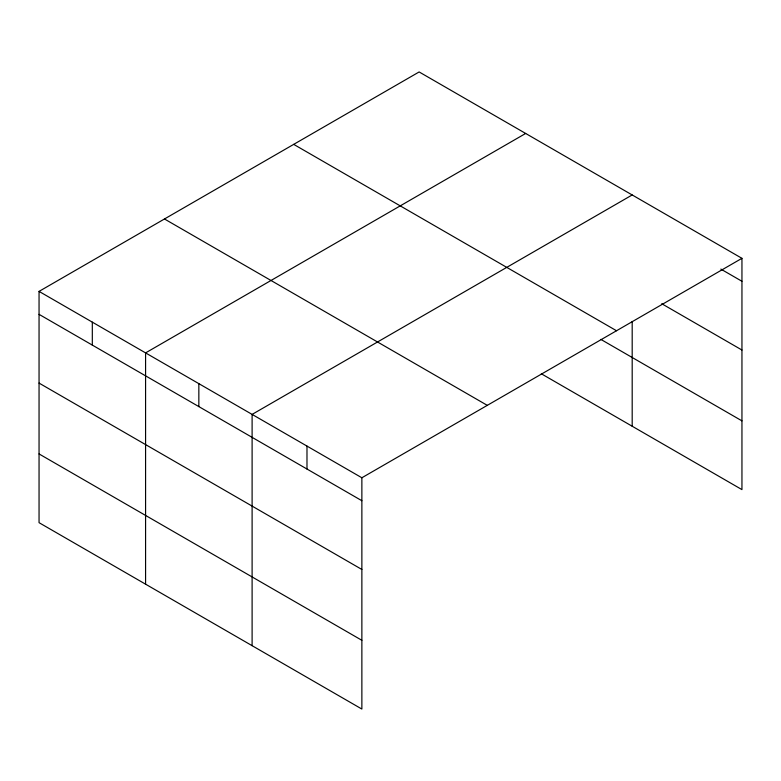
<?xml version="1.0" encoding="UTF-8"?>
<svg xmlns="http://www.w3.org/2000/svg" width="781" height="781" viewBox="0 0 781 781"><rect width="100%" height="100%" fill="white"/><g stroke="black" fill="none" stroke-linecap="round" stroke-linejoin="round"><path stroke-width="1.17" d="M39.05 291.391L361.867 477.767L361.867 709.05L39.05 522.674L39.05 291.391L419.133 71.95L741.95 258.326L741.95 489.609L541.331 373.777M525.662 133.453L145.578 352.895L145.578 584.178M632.19 194.957L252.107 414.399L252.107 645.682M361.867 477.767L741.95 258.326M720.843 269.094L741.95 281.277M661.741 303.721L741.95 350.025M293.705 144.368L616.521 330.744M600.862 339.403L741.95 420.861M164.479 218.983L487.295 405.359M39.05 314.343L361.867 500.719M39.05 383.09L361.867 569.466M39.05 453.927L361.867 640.303M632.19 321.469L632.19 426.241M306.982 446.088L306.982 469.039M198.843 383.647L198.843 406.598M92.314 322.143L92.314 345.095"/></g></svg>
